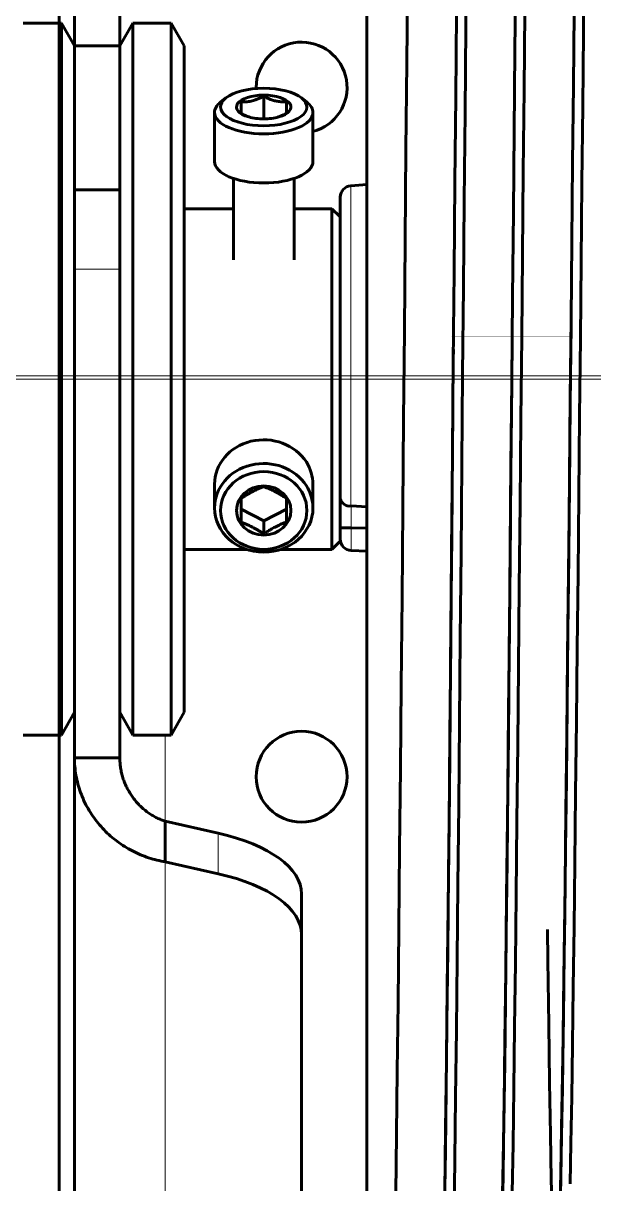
# Model space of a CAD drawing. Header units: millimetres. Extents: x 0 to 1680, y 0 to 594.
# Drawn here: x 159.93 to 162.76, y 501.21 to 506.96 of the extents above; entities that cross this region are included whole.
import ezdxf

# ---------------------------------------------------------------- set-up
doc = ezdxf.new("R2010")
doc.units = ezdxf.units.MM
for name, pattern in [('K5LT32774', [12.7, 6.35, -1.27, 1.27, -1.27, 1.27, -1.27]), ('K5LT_AXLED', [19.5, 15, -1.5, 1.5, -1.5]), ('K5LT_BASIC', [0]), ('K5LT_THIN', [0])]:
    doc.linetypes.add(name, pattern=pattern)
doc.layers.add('Системный слой', color=7, linetype='Continuous')

# ---------------------------------------------------------------- blocks, each defined once
blk = doc.blocks.new('U443')
at = {"layer": 'Системный слой', "color": 5, "linetype": 'K5LT_BASIC', "lineweight": 60, "true_color": 0x0000ff}
for p, q in [((161.8329, 507.176), (161.8291, 506.7599)), ((161.8291, 506.7599), (161.8252, 506.3308)), ((161.8252, 506.3308), (161.8213, 505.8853)), ((161.8213, 505.8853), (161.8173, 505.4323)), ((161.8173, 505.4323), (161.8135, 504.9945)), ((161.8135, 504.9945), (161.8096, 504.5559)), ((161.8096, 504.5559), (161.8057, 504.1132)), ((161.8057, 504.1132), (161.8017, 503.6763)), ((161.8017, 503.6763), (161.7979, 503.2661)), ((161.7979, 503.2661), (161.794, 502.8673)), ((161.794, 502.8673), (161.7901, 502.4776)), ((161.7901, 502.4776), (161.7861, 502.1058)), ((161.7861, 502.1058), (161.7823, 501.7696)), ((161.7823, 501.7696), (161.7784, 501.4556)), ((161.7784, 501.4556), (161.7745, 501.1626))]:
    blk.add_line(p, q, dxfattribs=at)
blk = doc.blocks.new('U448')
at = {"layer": 'Системный слой', "color": 5, "linetype": 'K5LT_BASIC', "lineweight": 60, "true_color": 0x0000ff}
for p, q in [((162.7084, 507.2588), (162.7046, 506.9092)), ((162.7046, 506.9092), (162.7008, 506.546)), ((162.7008, 506.546), (162.6969, 506.1659)), ((162.6969, 506.1659), (162.6929, 505.7767)), ((162.6929, 505.7767), (162.6891, 505.3957)), ((162.6891, 505.3957), (162.6853, 505.0113)), ((162.6853, 505.0113), (162.6813, 504.6205)), ((162.6813, 504.6205), (162.6774, 504.2316)), ((162.6774, 504.2316), (162.6736, 503.8622)), ((162.6736, 503.8622), (162.6697, 503.5)), ((162.6697, 503.5), (162.6658, 503.1428)), ((162.6658, 503.1428), (162.6618, 502.7984)), ((162.6618, 502.7984), (162.658, 502.4821)), ((162.658, 502.4821), (162.6542, 502.1829)), ((162.6542, 502.1829), (162.6502, 501.8994)), ((162.6502, 501.8994), (162.6463, 501.6385)), ((162.6463, 501.6385), (162.6424, 501.4113)), ((162.6424, 501.4113), (162.6386, 501.2094))]:
    blk.add_line(p, q, dxfattribs=at)
blk = doc.blocks.new('U449')
at = {"layer": 'Системный слой', "color": 5, "linetype": 'K5LT_BASIC', "lineweight": 60, "true_color": 0x0000ff}
for p, q in [((162.414, 507.0155), (162.4102, 506.6284)), ((162.4102, 506.6284), (162.4062, 506.2232)), ((162.4062, 506.2232), (162.4023, 505.8082)), ((162.4023, 505.8082), (162.3985, 505.4029)), ((162.3985, 505.4029), (162.3946, 504.9939)), ((162.3946, 504.9939), (162.3907, 504.578)), ((162.3907, 504.578), (162.3867, 504.1643)), ((162.3867, 504.1643), (162.3829, 503.7714)), ((162.3829, 503.7714), (162.3791, 503.3861)), ((162.3791, 503.3861), (162.3751, 503.0061)), ((162.3751, 503.0061), (162.3712, 502.6398)), ((162.3712, 502.6398), (162.3674, 502.3034)), ((162.3674, 502.3034), (162.3635, 501.9853)), ((162.3635, 501.9853), (162.3596, 501.6838)), ((162.3596, 501.6838), (162.3556, 501.4065)), ((162.3556, 501.4065), (162.3518, 501.165))]:
    blk.add_line(p, q, dxfattribs=at)
blk = doc.blocks.new('U450')
at = {"layer": 'Системный слой', "color": 5, "linetype": 'K5LT_BASIC', "lineweight": 60, "true_color": 0x0000ff}
for p, q in [((162.1255, 507.3426), (162.1217, 506.9392)), ((162.1217, 506.9392), (162.1177, 506.5152)), ((162.1177, 506.5152), (162.1138, 506.0791)), ((162.1138, 506.0791), (162.11, 505.6514)), ((162.11, 505.6514), (162.1061, 505.2181)), ((162.1061, 505.2181), (162.1022, 504.7759)), ((162.1022, 504.7759), (162.0982, 504.3341)), ((162.0982, 504.3341), (162.0944, 503.9128)), ((162.0944, 503.9128), (162.0906, 503.498)), ((162.0906, 503.498), (162.0866, 503.0869)), ((162.0866, 503.0869), (162.0827, 502.6889)), ((162.0827, 502.6889), (162.0788, 502.3216)), ((162.0788, 502.3216), (162.075, 501.9723)), ((162.075, 501.9723), (162.0711, 501.639)), ((162.0711, 501.639), (162.0671, 501.33)), ((162.0671, 501.33), (162.0633, 501.0584))]:
    blk.add_line(p, q, dxfattribs=at)
blk = doc.blocks.new('U457')
at = {"layer": 'Системный слой', "color": 5, "linetype": 'K5LT_BASIC', "lineweight": 60, "true_color": 0x0000ff}
for p, q in [((162.0715, 506.5928), (162.0754, 507.0086)), ((162.0677, 506.1707), (162.0715, 506.5928)), ((162.0637, 505.7254), (162.0677, 506.1707)), ((162.0597, 505.2801), (162.0637, 505.7254)), ((162.0559, 504.8443), (162.0597, 505.2801)), ((162.052, 504.4145), (162.0559, 504.8443)), ((162.048, 503.9741), (162.052, 504.4145)), ((162.0441, 503.5464), (162.048, 503.9741)), ((162.0402, 503.1401), (162.0441, 503.5464)), ((162.0364, 502.7514), (162.0402, 503.1401)), ((162.0324, 502.3666), (162.0364, 502.7514)), ((162.0285, 502.006), (162.0324, 502.3666)), ((162.0246, 501.6761), (162.0285, 502.006)), ((162.0208, 501.3734), (162.0246, 501.6761)), ((162.0169, 501.0945), (162.0208, 501.3734))]:
    blk.add_line(p, q, dxfattribs=at)
blk = doc.blocks.new('U458')
at = {"layer": 'Системный слой', "color": 5, "linetype": 'K5LT_BASIC', "lineweight": 60, "true_color": 0x0000ff}
for p, q in [((162.3651, 506.818), (162.369, 507.2102)), ((162.3612, 506.4233), (162.3651, 506.818)), ((162.3574, 506.0234), (162.3612, 506.4233)), ((162.3534, 505.6021), (162.3574, 506.0234)), ((162.3494, 505.1814), (162.3534, 505.6021)), ((162.3455, 504.7705), (162.3494, 505.1814)), ((162.3417, 504.3659), (162.3455, 504.7705)), ((162.3377, 503.9519), (162.3417, 504.3659)), ((162.3338, 503.5508), (162.3377, 503.9519)), ((162.3299, 503.1704), (162.3338, 503.5508)), ((162.3261, 502.8072), (162.3299, 503.1704)), ((162.3221, 502.4476), (162.3261, 502.8072)), ((162.3181, 502.1114), (162.3221, 502.4476)), ((162.3142, 501.8049), (162.3181, 502.1114)), ((162.3104, 501.5247), (162.3142, 501.8049)), ((162.3064, 501.2606), (162.3104, 501.5247)), ((162.3024, 501.0281), (162.3064, 501.2606))]:
    blk.add_line(p, q, dxfattribs=at)
blk = doc.blocks.new('U459')
at = {"layer": 'Системный слой', "color": 5, "linetype": 'K5LT_BASIC', "lineweight": 60, "true_color": 0x0000ff}
for p, q in [((162.6549, 506.6496), (162.6587, 507.0097)), ((162.6509, 506.2649), (162.6549, 506.6496)), ((162.6469, 505.8758), (162.6509, 506.2649)), ((162.6431, 505.4907), (162.6469, 505.8758)), ((162.6392, 505.1069), (162.6431, 505.4907)), ((162.6352, 504.7089), (162.6392, 505.1069)), ((162.6313, 504.318), (162.6352, 504.7089)), ((162.6274, 503.9422), (162.6313, 504.318)), ((162.6235, 503.5783), (162.6274, 503.9422)), ((162.6196, 503.2124), (162.6235, 503.5783)), ((162.6156, 502.8643), (162.6196, 503.2124)), ((162.6117, 502.5408), (162.6156, 502.8643)), ((162.6079, 502.2385), (162.6117, 502.5408)), ((162.6039, 501.9462), (162.6079, 502.2385)), ((162.5999, 501.6807), (162.6039, 501.9462)), ((162.5961, 501.4465), (162.5999, 501.6807)), ((162.5922, 501.2405), (162.5961, 501.4465)), ((162.5882, 501.0558), (162.5922, 501.2405))]:
    blk.add_line(p, q, dxfattribs=at)
blk = doc.blocks.new('U491')
at = {"layer": 'Системный слой', "color": 5, "linetype": 'K5LT_BASIC', "lineweight": 60, "true_color": 0x0000ff}
for p, q in [((162.0556, 504.8176), (162.0598, 505.2915)), ((162.0598, 505.2915), (162.0603, 505.3404)), ((162.0513, 504.3473), (162.0556, 504.8176)), ((162.0471, 503.8846), (162.0513, 504.3473)), ((162.0428, 503.4332), (162.0471, 503.8846)), ((162.0385, 502.9972), (162.0428, 503.4332)), ((162.0343, 502.5802), (162.0385, 502.9972)), ((162.03, 502.1857), (162.0343, 502.5802)), ((162.0258, 501.8172), (162.03, 502.1857)), ((162.0215, 501.4779), (162.0258, 501.8172)), ((162.0173, 501.1706), (162.0215, 501.4779)), ((162.013, 500.8979), (162.0173, 501.1706)), ((162.0087, 500.6624), (162.013, 500.8979)), ((162.0045, 500.4659), (162.0087, 500.6624)), ((162.0002, 500.3103), (162.0045, 500.4659)), ((161.996, 500.197), (162.0002, 500.3103)), ((161.9917, 500.1269), (161.996, 500.197)), ((161.9875, 500.1007), (161.9917, 500.1269))]:
    blk.add_line(p, q, dxfattribs=at)
blk = doc.blocks.new('U492')
at = {"layer": 'Системный слой', "color": 5, "linetype": 'K5LT_BASIC', "lineweight": 60, "true_color": 0x0000ff}
for p, q in [((162.3493, 505.1756), (162.3515, 505.4052)), ((162.3451, 504.728), (162.3493, 505.1756)), ((162.3408, 504.2847), (162.3451, 504.728)), ((162.3366, 503.8494), (162.3408, 504.2847)), ((162.3323, 503.4259), (162.3366, 503.8494)), ((162.3281, 503.0178), (162.3323, 503.4259)), ((162.3238, 502.6285), (162.3281, 503.0178)), ((162.3195, 502.2614), (162.3238, 502.6285)), ((162.3153, 501.9196), (162.3195, 502.2614)), ((162.311, 501.6061), (162.3153, 501.9196)), ((162.3068, 501.3235), (162.311, 501.6061)), ((162.3025, 501.0744), (162.3068, 501.3235)), ((162.2982, 500.8608), (162.3025, 501.0744)), ((162.294, 500.6847), (162.2982, 500.8608)), ((162.2897, 500.5477), (162.294, 500.6847)), ((162.2855, 500.4508), (162.2897, 500.5477)), ((162.2702, 500.449), (162.2727, 500.4089)), ((162.2727, 500.4089), (162.277, 500.3811)), ((162.2812, 500.3951), (162.2855, 500.4508)), ((162.277, 500.3811), (162.2812, 500.3951))]:
    blk.add_line(p, q, dxfattribs=at)
blk = doc.blocks.new('U493')
at = {"layer": 'Системный слой', "color": 5, "linetype": 'K5LT_BASIC', "lineweight": 60, "true_color": 0x0000ff}
for p, q in [((162.6388, 505.0733), (162.6427, 505.4585)), ((162.6346, 504.6521), (162.6388, 505.0733)), ((162.6303, 504.2358), (162.6346, 504.6521)), ((162.6261, 503.828), (162.6303, 504.2358)), ((162.6218, 503.4321), (162.6261, 503.828)), ((162.6176, 503.0516), (162.6218, 503.4321)), ((162.6133, 502.6896), (162.6176, 503.0516)), ((162.609, 502.3493), (162.6133, 502.6896)), ((162.5262, 502.4685), (162.5282, 502.3153)), ((162.5282, 502.3153), (162.5324, 501.9988)), ((162.6048, 502.0336), (162.609, 502.3493)), ((162.6005, 501.7452), (162.6048, 502.0336)), ((162.5324, 501.9988), (162.5367, 501.711)), ((162.5963, 501.4866), (162.6005, 501.7452)), ((162.5367, 501.711), (162.5409, 501.4543)), ((162.5409, 501.4543), (162.5452, 501.2307)), ((162.592, 501.2601), (162.5963, 501.4866)), ((162.5452, 501.2307), (162.5494, 501.0421)), ((162.5878, 501.0676), (162.592, 501.2601)), ((162.5494, 501.0421), (162.5537, 500.8902)), ((162.5835, 500.9108), (162.5878, 501.0676)), ((162.5537, 500.8902), (162.558, 500.7759)), ((162.5792, 500.7911), (162.5835, 500.9108)), ((162.558, 500.7759), (162.5622, 500.7003)), ((162.575, 500.7097), (162.5792, 500.7911)), ((162.5622, 500.7003), (162.5665, 500.664)), ((162.5707, 500.6671), (162.575, 500.7097)), ((162.5665, 500.664), (162.5707, 500.6671))]:
    blk.add_line(p, q, dxfattribs=at)
blk = doc.blocks.new('U427')
at = {"layer": 'Системный слой', "color": 5, "linetype": 'K5LT_BASIC', "lineweight": 60, "true_color": 0x0000ff}
for p, q in [((161.6312, 500.0367), (161.6312, 510.61)), ((161.6312, 506.1573), (161.552, 506.1514)), ((161.5, 504.6035), (161.5, 506.0953)), ((162.6427, 505.4579), (162.6427, 505.456)), ((161.5, 504.4581), (161.5, 504.6035)), ((161.552, 504.5663), (161.5542, 504.5662)), ((161.5542, 504.5662), (161.6312, 504.5611)), ((161.5, 504.4581), (161.5, 504.4019)), ((161.5, 504.4581), (161.5542, 504.4581)), ((161.5542, 504.4581), (161.6312, 504.4554)), ((161.6312, 504.343), (161.5542, 504.3456))]:
    blk.add_line(p, q, dxfattribs=at)
at = {"layer": 'Системный слой', "color": 7, "linetype": 'K5LT32774', "lineweight": 18}
for p, q in [((161.552, 506.1514), (161.552, 504.5663)), ((161.5542, 504.5662), (161.5542, 504.4581))]:
    blk.add_line(p, q, dxfattribs=at)
at = {"layer": 'Системный слой', "color": 30, "linetype": 'K5LT_AXLED', "lineweight": 18, "true_color": 0xff8000}
blk.add_line((159.6312, 505.1942), (169.3838, 505.1942), dxfattribs=at)
at = {"layer": 'Системный слой', "color": 5, "linetype": 'K5LT_BASIC', "true_color": 0x0000ff, "const_width": 0.6}
for points in [[(162.3515, 505.4072), (162.3515, 505.4068), (162.3515, 505.4057)], [(162.0603, 505.3424), (162.0603, 505.3422), (162.0603, 505.3419)]]:
    blk.add_lwpolyline(points, dxfattribs=at)
at = {"layer": 'Системный слой', "color": 5, "linetype": 'K5LT_BASIC', "lineweight": 60, "true_color": 0x0000ff}
for centre, radius, start, end in [((161.5562, 506.0953), 0.0563, 94.23639, 180), ((161.545, 504.6115), 0.0458, 190.06545, 278.82675), ((161.5562, 504.4019), 0.0563, 180, 268)]:
    blk.add_arc(centre, radius, start, end, dxfattribs=at)
at = {"layer": 'Системный слой', "color": 7, "linetype": 'K5LT32774', "lineweight": 18}
blk.add_arc((163.1676, 504.4019), 1.6143, 178.00436, 181.99564, dxfattribs=at)
at = {"layer": 'Системный слой'}
for name in ['U443', 'U450', 'U457', 'U458', 'U449', 'U459', 'U448', 'U492', 'U493', 'U491']:
    blk.add_blockref(name, (0, 0), dxfattribs=at)

msp = doc.modelspace()

# ---------------------------------------------------------------- linework, layer by layer
at = {"layer": 'Системный слой', "color": 5, "linetype": 'K5LT_BASIC', "lineweight": 60, "true_color": 0x0000ff}
for p, q in [((160.10824, 565.95034), (160.10824, 389.93578)), ((160.18324, 389.93578), (160.18324, 565.95034)), ((160.18324, 508.38173), (160.18324, 505.89548)), ((160.40824, 506.84423), (160.40824, 508.0935)), ((160.18324, 506.84423), (160.18324, 507.63173)), ((160.11829, 506.95673), (159.92944, 506.95673)), ((160.11829, 506.95673), (160.18324, 506.84423)), ((160.11829, 506.95673), (160.11829, 506.78147)), ((160.47319, 506.95673), (160.40824, 506.84423)), ((160.47319, 506.95673), (160.66204, 506.95673)), ((160.47319, 503.43173), (160.47319, 506.95673)), ((160.66204, 503.43173), (160.66204, 506.95673)), ((160.66204, 506.95673), (160.72699, 506.84423)), ((160.18324, 506.68016), (160.18324, 506.84423)), ((160.18324, 506.84423), (160.40824, 506.84423)), ((160.40824, 506.13173), (160.40824, 506.84423)), ((160.72699, 503.54423), (160.72699, 506.84423)), ((160.11829, 506.78147), (160.11829, 503.43173)), ((160.18324, 506.13173), (160.18324, 506.68016)), ((160.93354, 506.58655), (160.90727, 506.56583)), ((161.00824, 506.51081), (161.00824, 506.56728)), ((161.12074, 506.48301), (161.12074, 506.59552)), ((161.23324, 506.56728), (161.23324, 506.51081)), ((161.30794, 506.58655), (161.33421, 506.56583)), ((160.87699, 506.27153), (160.87699, 506.51468)), ((161.36449, 506.27153), (161.36449, 506.51468)), ((160.97074, 505.78522), (160.97074, 506.188)), ((161.27074, 505.78522), (161.27074, 506.188)), ((161.27074, 505.78522), (161.27074, 506.188)), ((160.18324, 506.13173), (160.40824, 506.13173)), ((160.18324, 505.73798), (160.18324, 506.13173)), ((160.40824, 506.13173), (160.40824, 505.73798)), ((160.97074, 506.03798), (160.72699, 506.03798)), ((161.45824, 506.03798), (161.27074, 506.03798)), ((161.45824, 506.03798), (161.49574, 506.00048)), ((161.45824, 504.82743), (161.45824, 506.03798)), ((160.18324, 503.31923), (160.18324, 505.73798)), ((160.40824, 503.31923), (160.40824, 505.73798)), ((160.18324, 505.65923), (160.18324, 502.00673)), ((161.45824, 504.35048), (161.45824, 504.82743)), ((160.87699, 504.67419), (160.87699, 504.55681)), ((161.36449, 504.67419), (161.36449, 504.55681)), ((161.00824, 504.48656), (161.00824, 504.60354)), ((161.23324, 504.60354), (161.23324, 504.48656)), ((161.00824, 504.55049), (161.12074, 504.49199)), ((161.12074, 504.49199), (161.23324, 504.55049)), ((161.12074, 504.49199), (161.12074, 504.42806)), ((161.45824, 504.35048), (161.49574, 504.38798)), ((161.03756, 504.35048), (160.72699, 504.35048)), ((161.45824, 504.35048), (161.20392, 504.35048)), ((160.11829, 503.43173), (160.18324, 503.54423)), ((160.47319, 503.43173), (160.40824, 503.54423)), ((160.66204, 503.43173), (160.72699, 503.54423)), ((160.11829, 503.43173), (159.92944, 503.43173)), ((160.47319, 503.43173), (160.66204, 503.43173)), ((160.40824, 503.31923), (160.18324, 503.31923)), ((160.18324, 503.31923), (160.18324, 495.81923)), ((160.895, 502.94588), (160.63324, 503.00494)), ((160.63324, 502.8039), (160.63324, 503.00494)), ((160.895, 502.74484), (160.63324, 502.8039)), ((161.30824, 502.44394), (161.30824, 502.64498)), ((161.30824, 496.54856), (161.30824, 502.44394))]:
    msp.add_line(p, q, dxfattribs=at)
at = {"layer": 'Системный слой', "color": 7, "linetype": 'K5LT_THIN', "lineweight": 18}
for p, q in [((160.18324, 505.73798), (160.40824, 505.73798)), ((160.63324, 503.43173), (160.63324, 503.00939)), ((160.895, 502.74484), (160.895, 502.94588)), ((160.63324, 495.86557), (160.63324, 502.8039))]:
    msp.add_line(p, q, dxfattribs=at)
at = {"layer": 'Системный слой', "color": 30, "linetype": 'K5LT_AXLED', "lineweight": 18, "true_color": 0xff8000}
msp.add_line((51.2364, 505.21078), (174.95197, 505.21078), dxfattribs=at)
at = {"layer": 'Системный слой', "color": 5, "linetype": 'K5LT_BASIC', "lineweight": 60, "true_color": 0x0000ff}
msp.add_circle((161.30824, 503.22548), 0.225, dxfattribs=at)
for start, end in [(284.477512, 180), (180, 181.221515)]:
    msp.add_arc((161.30824, 506.63798), 0.225, start, end, dxfattribs=at)
for centre, major_axis, ratio, start_param, end_param in [((161.12074, 506.54169), (0.21375, 0), 0.434724, 0.5037628, 2.6378298), ((161.12074, 506.51468), (0.24375, 0), 0.434724, 2.6378298, 3.1415927), ((161.12074, 506.54169), (0.21375, 0), 0.434724, 2.6378298, 4.712389), ((161.12074, 506.54169), (0.135, 0), 0.434724, 5.2930448, 10.4149185), ((161.12074, 506.54169), (0.21375, 0), 0.434724, 4.712389, 6.7869482), ((161.12074, 506.51468), (0.24375, 0), 0.434724, 0, 0.5037628), ((161.12074, 506.51468), (0.24375, 0), 0.434724, 3.1415927, 4.712389), ((161.12074, 506.51468), (0.24375, 0), 0.434724, 4.712389, 6.2831853), ((161.12074, 506.54169), (0.135, 0), 0.434724, 4.1317332, 4.712389), ((161.12074, 506.54169), (0.135, 0), 0.434724, 4.712389, 5.2930448), ((161.12074, 506.27153), (0.24375, 0), 0.434724, 3.1415927, 4.712389), ((161.12074, 506.27153), (0.24375, 0), 0.434724, 4.712389, 6.2831853), ((161.12074, 504.67419), (0.24375, 0), 0.9005637, 0.5235988, 3.1415927), ((161.12074, 504.55681), (0.24375, 0), 0.9005637, 0.5235988, 3.1415927), ((161.12074, 504.67419), (0.24375, 0), 0.9005637, 0, 0.5235988), ((161.12074, 504.55681), (0.24375, 0), 0.9005637, 0, 0.5235988), ((161.12074, 504.55681), (0.24375, 0), 0.9005637, 3.1415927, 6.2831853), ((160.55824, 502.64498), (-0.75, 0), 0.4490087, 3.1415927, 4.2467334), ((160.55824, 502.44394), (-0.75, 0), 0.4490087, 3.1415927, 4.2467334)]:
    msp.add_ellipse(centre, major_axis=major_axis, ratio=ratio, start_param=start_param, end_param=end_param, dxfattribs=at)
for major_axis in [(0.21375, 0), (0.135, 0)]:
    msp.add_ellipse((161.12074, 504.54377), major_axis=major_axis, ratio=0.9005637, dxfattribs=at)
for points, knots in [([(161.00824, 506.56728), (161.0122, 506.56709), (161.0202, 506.56688), (161.03246, 506.56726), (161.04515, 506.56847), (161.05769, 506.57063), (161.06935, 506.57352), (161.07923, 506.57663), (161.08787, 506.57982), (161.09595, 506.58316), (161.10698, 506.5882), (161.11525, 506.59249), (161.12074, 506.59552)], [0, 0, 0, 0, 1.4118232, 2.8257996, 4.2736705, 5.7850239, 7.1220439, 8.2529891, 9.1625273, 10.0873977, 11.0429328, 13, 13, 13, 13]), ([(161.12074, 506.59552), (161.12434, 506.59353), (161.13045, 506.59029), (161.13972, 506.58578), (161.14899, 506.58165), (161.15918, 506.57768), (161.16924, 506.57439), (161.17873, 506.57184), (161.18851, 506.56976), (161.19951, 506.56811), (161.21116, 506.56714), (161.22258, 506.56691), (161.22978, 506.56711), (161.23324, 506.56728)], [0, 0, 0, 0, 1.3797507, 2.3254864, 3.4917669, 4.8489622, 6.1047857, 7.1959994, 8.3369075, 9.7058045, 11.2589609, 12.6732098, 14, 14, 14, 14]), ([(161.05301, 506.49093), (161.05147, 506.49142), (161.04608, 506.49323), (161.03728, 506.4966), (161.02384, 506.50255), (161.01432, 506.50746), (161.00824, 506.51081)], [0, 0, 0, 0, 0.7112971, 2.4866646, 4.0831254, 7, 7, 7, 7]), ([(161.18846, 506.49093), (161.19001, 506.49142), (161.1954, 506.49323), (161.2042, 506.4966), (161.21764, 506.50255), (161.22716, 506.50746), (161.23324, 506.51081)], [0, 0, 0, 0, 0.7112971, 2.4866646, 4.0831254, 7, 7, 7, 7]), ([(161.00824, 504.60354), (161.0122, 504.60618), (161.0202, 504.6114), (161.03246, 504.61908), (161.04515, 504.62663), (161.05769, 504.63363), (161.06935, 504.63971), (161.07923, 504.64454), (161.09065, 504.64983), (161.10435, 504.65572), (161.11525, 504.65998), (161.12074, 504.66204)], [0, 0, 0, 0, 1.3032214, 2.6084304, 3.9449266, 5.3400221, 6.5741943, 7.6181438, 8.4577175, 10.1934765, 12, 12, 12, 12]), ([(161.23324, 504.60354), (161.22553, 504.60867), (161.21376, 504.61623), (161.19775, 504.6258), (161.18547, 504.63272), (161.17313, 504.63922), (161.16106, 504.64513), (161.14349, 504.65314), (161.13015, 504.65851), (161.12074, 504.66204)], [0, 0, 0, 0, 2.1124146, 3.1730084, 4.2527712, 5.3487787, 6.411448, 7.4245342, 10, 10, 10, 10]), ([(161.12074, 504.42806), (161.11678, 504.4307), (161.10878, 504.43592), (161.09652, 504.4436), (161.08383, 504.45115), (161.07129, 504.45815), (161.05963, 504.46423), (161.04975, 504.46906), (161.03833, 504.47435), (161.02462, 504.48024), (161.01373, 504.4845), (161.00824, 504.48656)], [0, 0, 0, 0, 1.3032214, 2.6084304, 3.9449266, 5.3400221, 6.5741943, 7.6181438, 8.4577175, 10.1934765, 12, 12, 12, 12]), ([(161.23324, 504.48656), (161.22928, 504.48507), (161.22128, 504.48198), (161.20902, 504.47691), (161.19633, 504.47126), (161.18379, 504.46522), (161.17213, 504.45918), (161.16225, 504.45373), (161.15083, 504.44715), (161.13712, 504.43879), (161.12623, 504.43171), (161.12074, 504.42806)], [0, 0, 0, 0, 1.3032214, 2.6084304, 3.9449266, 5.3400221, 6.5741943, 7.6181438, 8.4577175, 10.1934765, 12, 12, 12, 12])]:
    msp.add_open_spline(points, degree=3, knots=knots, dxfattribs=at)
for points in [[(160.63324, 502.8039), (160.61938, 502.80612), (160.59166, 502.81171), (160.55043, 502.82351), (160.50992, 502.83868), (160.47045, 502.85716), (160.43237, 502.87885), (160.39601, 502.90361), (160.36167, 502.93129), (160.32964, 502.96171), (160.30021, 502.99467), (160.27362, 503.02994), (160.2501, 503.06729), (160.22984, 503.10644), (160.21303, 503.14712), (160.1998, 503.18905), (160.19027, 503.23192), (160.18452, 503.27541), (160.18324, 503.30462), (160.18324, 503.31923)], [(160.63324, 503.00494), (160.62631, 503.00716), (160.61245, 503.01218), (160.59184, 503.02141), (160.57158, 503.03233), (160.55184, 503.0449), (160.53281, 503.05907), (160.51462, 503.07478), (160.49745, 503.09195), (160.48144, 503.11049), (160.46673, 503.1303), (160.45343, 503.15127), (160.44167, 503.17327), (160.43154, 503.19618), (160.42313, 503.21985), (160.41652, 503.24415), (160.41176, 503.26891), (160.40888, 503.29399), (160.40824, 503.31081), (160.40824, 503.31923)]]:
    msp.add_open_spline(points, degree=3, dxfattribs=at)

# ---------------------------------------------------------------- block references
at = {"layer": 'Системный слой'}
msp.add_blockref('U427', (0, 0), dxfattribs=at)

doc.saveas('drawing.dxf')
